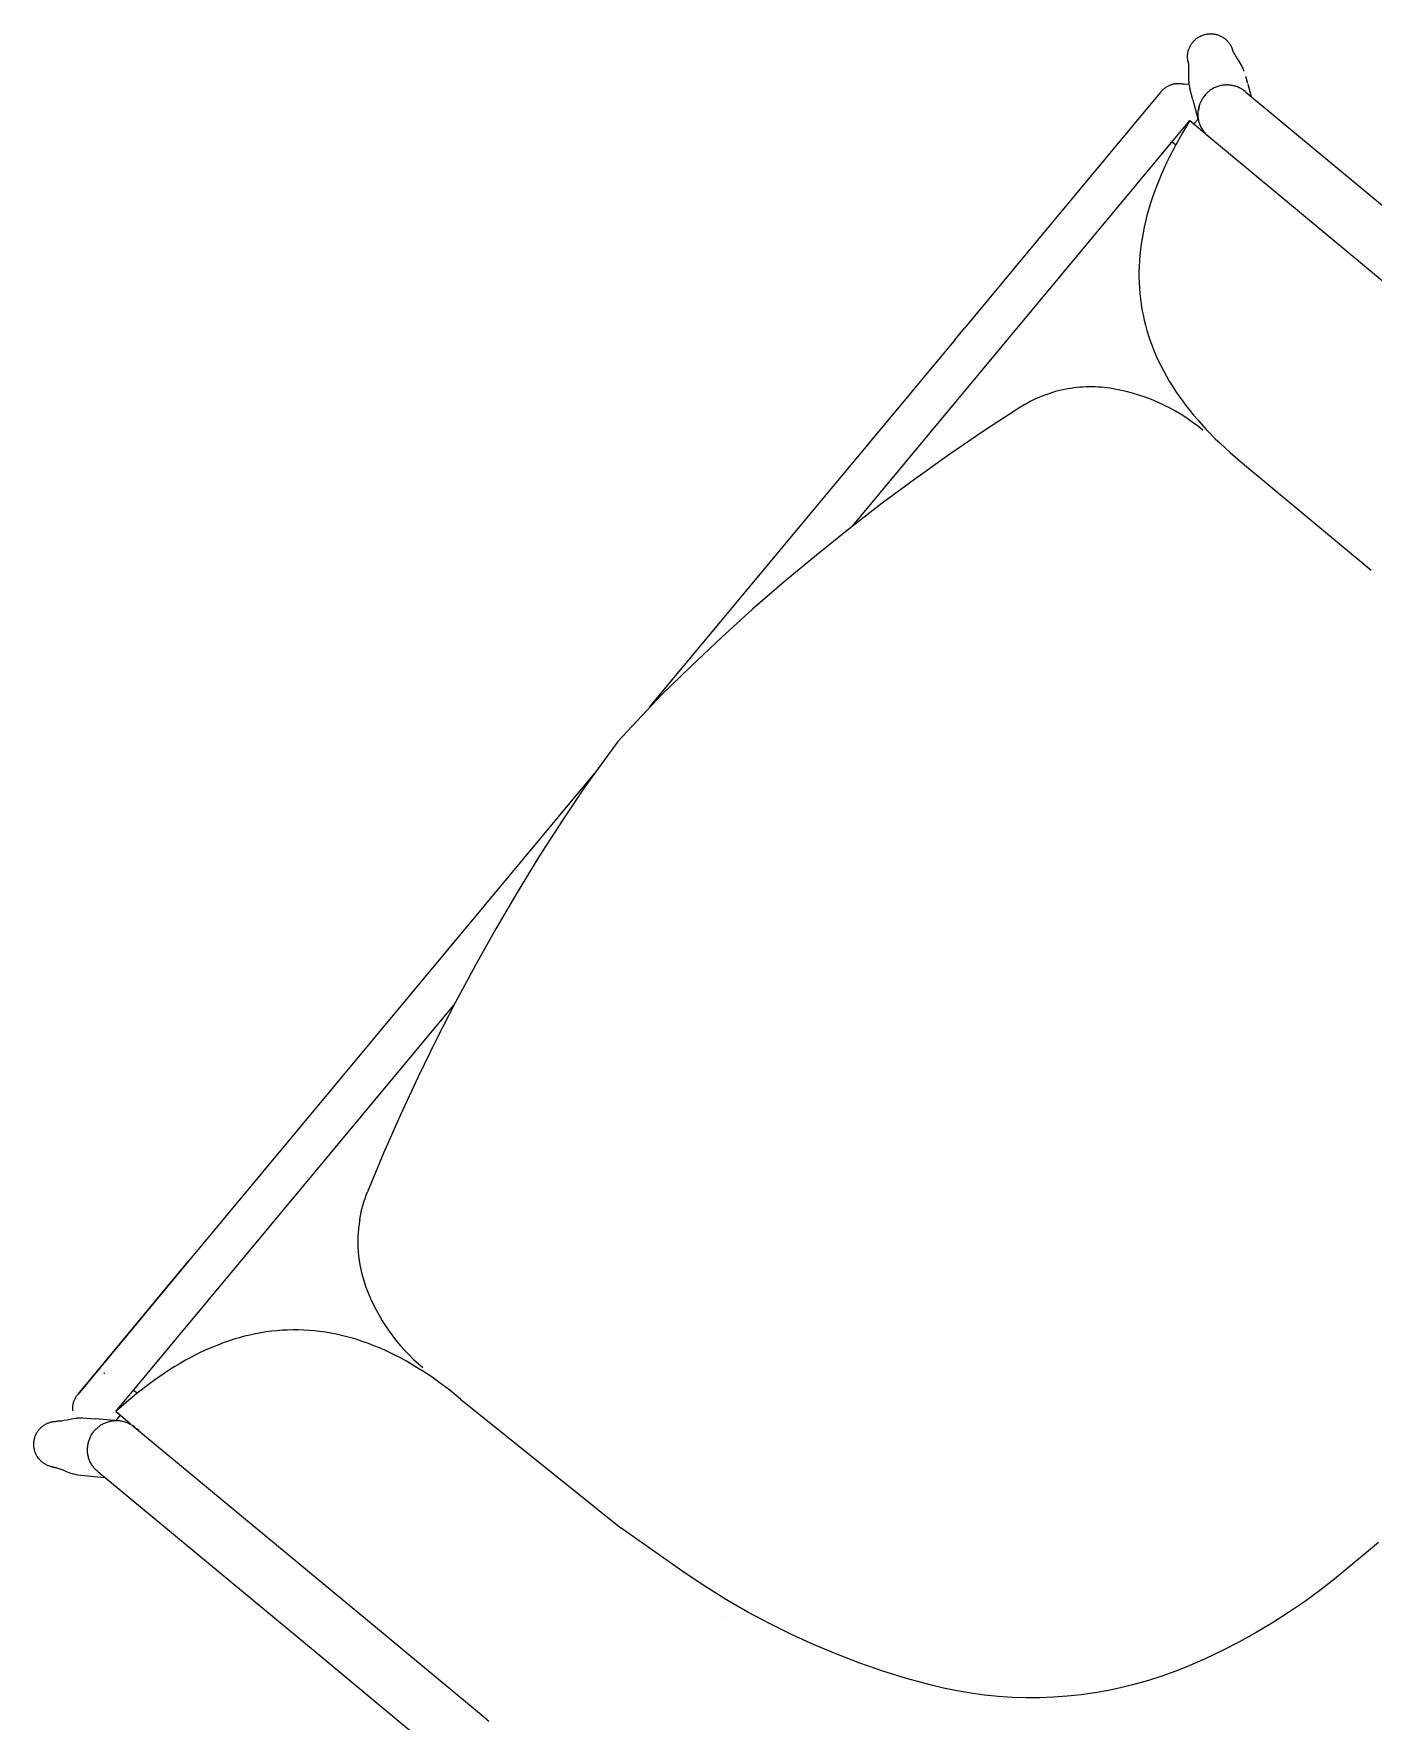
# Model space of a CAD drawing. Header units: millimetres. Extents: x 24870 to 27223, y 1839 to 3696.
# Drawn here: x 27047.3 to 27105.5, y 3082.6 to 3156 of the extents above; entities that cross this region are included whole.
import ezdxf

# ---------------------------------------------------------------- set-up
doc = ezdxf.new("R2010")
doc.units = ezdxf.units.MM
doc.layers.add('2-tef-hareketli', color=251, linetype='Continuous')

# ---------------------------------------------------------------- blocks, each defined once
blk = doc.blocks.new('targe plan')
at = {"color": 0}
for p, q in [((2875.531, 110.963), (2873.104, 110.51)), ((2872.293, 110.332), (2871.488, 110.129)), ((2873.104, 110.51), (2872.293, 110.332)), ((2869.897, 109.648), (2869.114, 109.371)), ((2870.689, 109.901), (2869.897, 109.648)), ((2871.488, 110.129), (2870.689, 109.901)), ((2867.576, 108.744), (2866.822, 108.395)), ((2868.34, 109.069), (2867.576, 108.744)), ((2869.114, 109.371), (2868.34, 109.069)), ((2866.08, 108.022), (2865.551, 107.735)), ((2866.822, 108.395), (2866.08, 108.022)), ((2865.033, 107.43), (2864.525, 107.108)), ((2865.551, 107.735), (2865.033, 107.43)), ((2864.028, 106.768), (2863.544, 106.411)), ((2864.525, 107.108), (2864.028, 106.768)), ((2863.072, 106.038), (2862.613, 105.65)), ((2863.544, 106.411), (2863.072, 106.038)), ((2862.167, 105.245), (2861.736, 104.826)), ((2862.613, 105.65), (2862.167, 105.245)), ((2861.319, 104.392), (2860.917, 103.944)), ((2861.736, 104.826), (2861.319, 104.392)), ((2860.917, 103.944), (2860.531, 103.483)), ((2860.161, 103.009), (2859.807, 102.522)), ((2860.531, 103.483), (2860.161, 103.009)), ((2859.807, 102.522), (2859.47, 102.024)), ((2859.15, 101.514), (2858.848, 100.994)), ((2859.47, 102.024), (2859.15, 101.514)), ((2858.848, 100.994), (2858.564, 100.464)), ((2858.298, 99.924), (2857.858, 98.949)), ((2858.564, 100.464), (2858.298, 99.924)), ((2857.858, 98.949), (2857.449, 97.96)), ((2857.449, 97.96), (2857.072, 96.958)), ((2857.072, 96.958), (2856.727, 95.945)), ((2856.727, 95.945), (2856.415, 94.922)), ((2856.415, 94.922), (2856.135, 93.889)), ((2856.135, 93.889), (2855.888, 92.847)), ((2855.888, 92.847), (2855.675, 91.799)), ((2855.675, 91.799), (2855.496, 90.744)), ((2854.802, 91.07), (2854.802, 91.07)), ((2855.496, 90.744), (2855.35, 89.684)), ((2855.35, 89.684), (2855.238, 88.619)), ((2855.238, 88.619), (2854.963, 85.225)), ((2842.315, 78.646), (2842.315, 86.157)), ((2844.816, 86.069), (2844.814, 78.646)), ((2844.816, 86.069), (2844.819, 86.174)), ((2854.818, 76.263), (2854.963, 85.225)), ((2917.873, 66.059), (2917.883, 85.134)), ((2907.886, 76.279), (2907.879, 83.675)), ((2842.315, 66.143), (2842.315, 78.646)), ((2844.816, 78.546), (2844.814, 78.646)), ((2920.399, 66.181), (2920.389, 78.647)), ((2844.816, 66.043), (2844.816, 78.546)), ((2854.809, 75.657), (2854.779, 75.068)), ((2854.818, 76.263), (2854.809, 75.657)), ((2907.896, 75.673), (2907.886, 76.279)), ((2907.925, 75.084), (2907.896, 75.673)), ((2854.779, 75.068), (2854.757, 74.78)), ((2907.947, 74.796), (2907.925, 75.084)), ((2854.699, 74.215), (2854.662, 73.94)), ((2854.73, 74.496), (2854.699, 74.215)), ((2854.757, 74.78), (2854.73, 74.496)), ((2907.974, 74.511), (2907.947, 74.796)), ((2908.006, 74.231), (2907.974, 74.511)), ((2908.043, 73.955), (2908.006, 74.231)), ((2854.621, 73.668), (2854.574, 73.4)), ((2854.662, 73.94), (2854.621, 73.668)), ((2854.823, 73.855), (2854.818, 74.126)), ((2854.836, 73.584), (2854.823, 73.855)), ((2854.858, 73.313), (2854.836, 73.584)), ((2907.866, 73.563), (2907.841, 73.274)), ((2907.881, 73.852), (2907.866, 73.563)), ((2907.886, 74.142), (2907.881, 73.852)), ((2908.084, 73.684), (2908.043, 73.955)), ((2908.131, 73.416), (2908.084, 73.684)), ((2854.467, 72.877), (2854.406, 72.622)), ((2854.523, 73.136), (2854.467, 72.877)), ((2854.574, 73.4), (2854.523, 73.136)), ((2854.889, 73.044), (2854.858, 73.313)), ((2854.929, 72.775), (2854.889, 73.044)), ((2854.978, 72.508), (2854.929, 72.775)), ((2907.806, 72.986), (2907.76, 72.7)), ((2907.841, 73.274), (2907.806, 72.986)), ((2908.182, 73.152), (2908.131, 73.416)), ((2908.238, 72.893), (2908.182, 73.152)), ((2908.299, 72.638), (2908.238, 72.893)), ((2854.269, 72.124), (2854.193, 71.881)), ((2854.34, 72.371), (2854.269, 72.124)), ((2854.406, 72.622), (2854.34, 72.371)), ((2855.036, 72.243), (2854.978, 72.508)), ((2855.102, 71.98), (2855.036, 72.243)), ((2907.64, 72.133), (2907.565, 71.852)), ((2907.705, 72.415), (2907.64, 72.133)), ((2907.76, 72.7), (2907.705, 72.415)), ((2908.365, 72.387), (2908.299, 72.638)), ((2908.436, 72.139), (2908.365, 72.387)), ((2908.512, 71.897), (2908.436, 72.139)), ((2854.027, 71.407), (2853.937, 71.177)), ((2854.113, 71.642), (2854.027, 71.407)), ((2854.193, 71.881), (2854.113, 71.642)), ((2855.176, 71.719), (2855.102, 71.98)), ((2855.26, 71.461), (2855.176, 71.719)), ((2855.351, 71.205), (2855.26, 71.461)), ((2907.387, 71.301), (2907.283, 71.03)), ((2907.481, 71.575), (2907.387, 71.301)), ((2907.565, 71.852), (2907.481, 71.575)), ((2908.592, 71.658), (2908.512, 71.897)), ((2908.678, 71.423), (2908.592, 71.658)), ((2908.768, 71.193), (2908.678, 71.423)), ((2853.741, 70.728), (2853.636, 70.51)), ((2853.842, 70.95), (2853.741, 70.728)), ((2853.937, 71.177), (2853.842, 70.95)), ((2855.451, 70.953), (2855.351, 71.205)), ((2855.56, 70.704), (2855.451, 70.953)), ((2855.676, 70.459), (2855.56, 70.704)), ((2907.171, 70.763), (2907.048, 70.5)), ((2907.283, 71.03), (2907.171, 70.763)), ((2908.863, 70.966), (2908.768, 71.193)), ((2908.963, 70.744), (2908.863, 70.966)), ((2909.068, 70.526), (2908.963, 70.744)), ((2909.178, 70.312), (2909.068, 70.526)), ((2853.292, 69.88), (2853.168, 69.679)), ((2853.412, 70.086), (2853.292, 69.88)), ((2853.527, 70.296), (2853.412, 70.086)), ((2853.636, 70.51), (2853.527, 70.296)), ((2855.8, 70.218), (2855.676, 70.459)), ((2855.932, 69.981), (2855.8, 70.218)), ((2856.036, 69.81), (2855.932, 69.981)), ((2856.145, 69.642), (2856.036, 69.81)), ((2906.711, 69.876), (2906.642, 69.765)), ((2906.777, 69.988), (2906.711, 69.876)), ((2906.917, 70.242), (2906.777, 69.988)), ((2907.048, 70.5), (2906.917, 70.242)), ((2909.293, 70.102), (2909.178, 70.312)), ((2909.413, 69.896), (2909.293, 70.102)), ((2909.537, 69.695), (2909.413, 69.896)), ((2852.765, 69.099), (2852.621, 68.914)), ((2852.904, 69.288), (2852.765, 69.099)), ((2853.038, 69.481), (2852.904, 69.288)), ((2853.168, 69.679), (2853.038, 69.481)), ((2856.26, 69.479), (2856.145, 69.642)), ((2856.38, 69.319), (2856.26, 69.479)), ((2856.506, 69.164), (2856.38, 69.319)), ((2856.637, 69.013), (2856.506, 69.164)), ((2906.172, 69.13), (2906.084, 69.029)), ((2906.257, 69.232), (2906.172, 69.13)), ((2906.339, 69.335), (2906.257, 69.232)), ((2906.419, 69.441), (2906.339, 69.335)), ((2906.496, 69.548), (2906.419, 69.441)), ((2906.571, 69.656), (2906.496, 69.548)), ((2906.642, 69.765), (2906.571, 69.656)), ((2909.667, 69.497), (2909.537, 69.695)), ((2909.801, 69.304), (2909.667, 69.497)), ((2909.94, 69.115), (2909.801, 69.304)), ((2910.084, 68.93), (2909.94, 69.115)), ((2852.159, 68.383), (2851.995, 68.215)), ((2852.318, 68.556), (2852.159, 68.383)), ((2852.472, 68.733), (2852.318, 68.556)), ((2852.621, 68.914), (2852.472, 68.733)), ((2856.774, 68.867), (2856.637, 69.013)), ((2856.915, 68.726), (2856.774, 68.867)), ((2857.062, 68.59), (2856.915, 68.726)), ((2857.212, 68.459), (2857.062, 68.59)), ((2857.368, 68.333), (2857.212, 68.459)), ((2857.528, 68.213), (2857.368, 68.333)), ((2905.406, 68.385), (2905.3, 68.302)), ((2905.509, 68.47), (2905.406, 68.385)), ((2905.611, 68.558), (2905.509, 68.47)), ((2905.71, 68.648), (2905.611, 68.558)), ((2905.807, 68.74), (2905.71, 68.648)), ((2905.902, 68.834), (2905.807, 68.74)), ((2905.994, 68.931), (2905.902, 68.834)), ((2906.084, 69.029), (2905.994, 68.931)), ((2910.233, 68.749), (2910.084, 68.93)), ((2910.387, 68.572), (2910.233, 68.749)), ((2910.546, 68.399), (2910.387, 68.572)), ((2910.709, 68.231), (2910.546, 68.399)), ((2851.292, 67.582), (2851.104, 67.434)), ((2851.475, 67.734), (2851.292, 67.582)), ((2851.654, 67.89), (2851.475, 67.734)), ((2851.827, 68.05), (2851.654, 67.89)), ((2851.995, 68.215), (2851.827, 68.05)), ((2857.691, 68.098), (2857.528, 68.213)), ((2857.859, 67.99), (2857.691, 68.098)), ((2858.03, 67.887), (2857.859, 67.99)), ((2858.03, 67.887), (2858.166, 67.811)), ((2858.166, 67.811), (2858.304, 67.739)), ((2858.304, 67.739), (2858.443, 67.671)), ((2858.443, 67.671), (2858.584, 67.606)), ((2858.584, 67.606), (2858.727, 67.546)), ((2904.158, 67.62), (2904.037, 67.567)), ((2904.278, 67.675), (2904.158, 67.62)), ((2904.396, 67.734), (2904.278, 67.675)), ((2904.514, 67.795), (2904.396, 67.734)), ((2904.631, 67.859), (2904.514, 67.795)), ((2904.746, 67.926), (2904.631, 67.859)), ((2904.86, 67.996), (2904.746, 67.926)), ((2904.973, 68.068), (2904.86, 67.996)), ((2905.084, 68.144), (2904.973, 68.068)), ((2905.193, 68.221), (2905.084, 68.144)), ((2905.3, 68.302), (2905.193, 68.221)), ((2910.878, 68.066), (2910.709, 68.231)), ((2911.051, 67.906), (2910.878, 68.066)), ((2911.229, 67.75), (2911.051, 67.906)), ((2911.413, 67.598), (2911.229, 67.75)), ((2911.601, 67.45), (2911.413, 67.598)), ((2850.303, 66.884), (2850.091, 66.757)), ((2850.511, 67.015), (2850.303, 66.884)), ((2850.713, 67.151), (2850.511, 67.015)), ((2850.911, 67.29), (2850.713, 67.151)), ((2851.104, 67.434), (2850.911, 67.29)), ((2858.727, 67.546), (2858.872, 67.489)), ((2858.872, 67.489), (2859.018, 67.436)), ((2859.018, 67.436), (2859.165, 67.387)), ((2860.907, 66.85), (2859.165, 67.387)), ((2862.658, 66.348), (2860.907, 66.85)), ((2901.805, 66.85), (2900.053, 66.348)), ((2903.547, 67.387), (2901.805, 66.85)), ((2903.67, 67.428), (2903.547, 67.387)), ((2903.793, 67.471), (2903.67, 67.428)), ((2903.915, 67.518), (2903.793, 67.471)), ((2904.037, 67.567), (2903.915, 67.518)), ((2911.794, 67.306), (2911.601, 67.45)), ((2911.991, 67.167), (2911.794, 67.306)), ((2912.194, 67.031), (2911.991, 67.167)), ((2912.402, 66.9), (2912.194, 67.031)), ((2912.614, 66.773), (2912.402, 66.9)), ((2841.954, 66.035), (2842.3, 66.533)), ((2842.3, 66.143), (2842.301, 66.1)), ((2842.305, 66.143), (2842.3, 66.143)), ((2842.3, 66.143), (2842.321, 66.143)), ((2844.815, 66.143), (2844.816, 66.043)), ((2844.816, 66.377), (2844.816, 66.252)), ((2844.816, 66.143), (2844.816, 66.096)), ((2848.955, 66.182), (2848.713, 66.08)), ((2849.192, 66.289), (2848.955, 66.182)), ((2849.424, 66.4), (2849.192, 66.289)), ((2849.651, 66.515), (2849.424, 66.4)), ((2849.873, 66.634), (2849.651, 66.515)), ((2850.091, 66.757), (2849.873, 66.634)), ((2864.419, 65.881), (2862.658, 66.348)), ((2900.053, 66.348), (2898.293, 65.881)), ((2912.831, 66.649), (2912.614, 66.773)), ((2913.054, 66.53), (2912.831, 66.649)), ((2913.281, 66.416), (2913.054, 66.53)), ((2913.513, 66.305), (2913.281, 66.416)), ((2913.75, 66.198), (2913.513, 66.305)), ((2913.991, 66.096), (2913.75, 66.198)), ((2920.397, 66.499), (2920.719, 66.035)), ((2920.399, 66.134), (2920.398, 66.09)), ((2920.399, 66.177), (2920.399, 66.134)), ((2841.537, 65.365), (2841.558, 65.411)), ((2841.558, 65.411), (2841.582, 65.458)), ((2841.582, 65.458), (2841.607, 65.506)), ((2841.607, 65.506), (2841.634, 65.556)), ((2841.634, 65.556), (2841.954, 66.035)), ((2842.301, 66.1), (2842.303, 66.057)), ((2842.303, 66.057), (2842.307, 66.014)), ((2842.307, 66.014), (2842.312, 65.971)), ((2842.312, 65.971), (2842.319, 65.928)), ((2842.319, 65.928), (2842.327, 65.886)), ((2842.327, 65.886), (2842.336, 65.844)), ((2842.336, 65.844), (2842.348, 65.802)), ((2842.348, 65.802), (2842.36, 65.761)), ((2842.36, 65.761), (2842.374, 65.72)), ((2842.374, 65.72), (2842.389, 65.679)), ((2842.389, 65.679), (2842.406, 65.639)), ((2842.406, 65.639), (2842.424, 65.6)), ((2842.424, 65.6), (2842.444, 65.562)), ((2842.444, 65.562), (2842.464, 65.524)), ((2842.464, 65.524), (2842.486, 65.487)), ((2842.486, 65.487), (2842.51, 65.45)), ((2842.51, 65.45), (2842.534, 65.415)), ((2842.534, 65.415), (2842.56, 65.38)), ((2842.56, 65.38), (2842.587, 65.346)), ((2844.546, 65.368), (2844.573, 65.402)), ((2844.573, 65.402), (2844.598, 65.437)), ((2844.598, 65.437), (2844.622, 65.474)), ((2844.622, 65.474), (2844.644, 65.511)), ((2844.644, 65.511), (2844.665, 65.548)), ((2844.665, 65.548), (2844.685, 65.587)), ((2844.685, 65.587), (2844.704, 65.626)), ((2844.704, 65.626), (2844.721, 65.666)), ((2844.721, 65.666), (2844.737, 65.706)), ((2844.737, 65.706), (2844.752, 65.747)), ((2844.752, 65.747), (2844.765, 65.788)), ((2844.765, 65.788), (2844.776, 65.83)), ((2844.776, 65.83), (2844.786, 65.872)), ((2844.786, 65.872), (2844.795, 65.915)), ((2844.795, 65.915), (2844.802, 65.957)), ((2844.802, 65.957), (2844.808, 66)), ((2844.803, 65.916), (2844.814, 65.188)), ((2844.808, 66), (2844.812, 66.044)), ((2846.604, 65.409), (2846.027, 65.283)), ((2846.884, 65.479), (2846.604, 65.409)), ((2847.16, 65.552), (2846.884, 65.479)), ((2847.431, 65.63), (2847.16, 65.552)), ((2847.698, 65.712), (2847.431, 65.63)), ((2847.959, 65.797), (2847.698, 65.712)), ((2848.215, 65.887), (2847.959, 65.797)), ((2848.467, 65.982), (2848.215, 65.887)), ((2848.713, 66.08), (2848.467, 65.982)), ((2866.189, 65.448), (2864.419, 65.881)), ((2867.966, 65.05), (2866.189, 65.448)), ((2896.523, 65.448), (2894.745, 65.05)), ((2898.293, 65.881), (2896.523, 65.448)), ((2914.238, 65.998), (2913.991, 66.096)), ((2914.489, 65.903), (2914.238, 65.998)), ((2914.746, 65.813), (2914.489, 65.903)), ((2915.007, 65.727), (2914.746, 65.813)), ((2915.273, 65.646), (2915.007, 65.727)), ((2915.544, 65.568), (2915.273, 65.646)), ((2915.82, 65.494), (2915.544, 65.568)), ((2916.101, 65.425), (2915.82, 65.494)), ((2916.677, 65.299), (2916.101, 65.425)), ((2917.874, 66.031), (2917.873, 66.059)), ((2917.883, 65.989), (2917.878, 66.031)), ((2917.889, 65.947), (2917.883, 65.989)), ((2917.896, 65.905), (2917.889, 65.947)), ((2917.889, 65.313), (2917.889, 65.947)), ((2917.905, 65.864), (2917.896, 65.905)), ((2917.915, 65.822), (2917.905, 65.864)), ((2917.927, 65.782), (2917.915, 65.822)), ((2917.94, 65.741), (2917.927, 65.782)), ((2917.954, 65.701), (2917.94, 65.741)), ((2917.97, 65.662), (2917.954, 65.701)), ((2917.987, 65.623), (2917.97, 65.662)), ((2918.005, 65.585), (2917.987, 65.623)), ((2918.024, 65.547), (2918.005, 65.585)), ((2918.045, 65.51), (2918.024, 65.547)), ((2918.067, 65.474), (2918.045, 65.51)), ((2918.091, 65.439), (2918.067, 65.474)), ((2918.115, 65.404), (2918.091, 65.439)), ((2918.141, 65.37), (2918.115, 65.404)), ((2918.167, 65.337), (2918.141, 65.37)), ((2920.157, 65.404), (2920.131, 65.37)), ((2920.182, 65.44), (2920.157, 65.404)), ((2920.206, 65.476), (2920.182, 65.44)), ((2920.228, 65.513), (2920.206, 65.476)), ((2920.25, 65.551), (2920.228, 65.513)), ((2920.27, 65.59), (2920.25, 65.551)), ((2920.288, 65.629), (2920.27, 65.59)), ((2920.305, 65.669), (2920.288, 65.629)), ((2920.321, 65.709), (2920.305, 65.669)), ((2920.336, 65.75), (2920.321, 65.709)), ((2920.349, 65.791), (2920.336, 65.75)), ((2920.36, 65.833), (2920.349, 65.791)), ((2920.37, 65.876), (2920.36, 65.833)), ((2920.379, 65.918), (2920.37, 65.876)), ((2920.386, 65.961), (2920.379, 65.918)), ((2920.392, 66.004), (2920.386, 65.961)), ((2920.396, 66.047), (2920.392, 66.004)), ((2920.398, 66.09), (2920.396, 66.047)), ((2920.738, 66.008), (2920.918, 65.749)), ((2921.039, 65.556), (2921.067, 65.506)), ((2921.067, 65.506), (2921.092, 65.458)), ((2921.092, 65.458), (2921.115, 65.411)), ((2921.115, 65.411), (2921.137, 65.365)), ((2841.269, 64.631), (2841.279, 64.653)), ((2841.279, 64.653), (2841.298, 64.699)), ((2841.298, 64.699), (2841.318, 64.749)), ((2841.318, 64.749), (2841.338, 64.803)), ((2841.338, 64.803), (2841.379, 64.924)), ((2841.379, 64.924), (2841.442, 65.119)), ((2841.442, 65.119), (2841.468, 65.196)), ((2841.468, 65.196), (2841.5, 65.278)), ((2841.5, 65.278), (2841.518, 65.321)), ((2841.518, 65.321), (2841.537, 65.365)), ((2842.587, 65.346), (2842.615, 65.313)), ((2842.615, 65.313), (2842.644, 65.282)), ((2842.644, 65.282), (2842.675, 65.251)), ((2842.675, 65.251), (2842.706, 65.221)), ((2842.706, 65.221), (2842.738, 65.192)), ((2842.738, 65.192), (2842.772, 65.165)), ((2842.778, 65.173), (2842.811, 65.146)), ((2842.811, 65.146), (2842.846, 65.121)), ((2842.846, 65.121), (2842.881, 65.097)), ((2842.881, 65.097), (2842.917, 65.074)), ((2842.917, 65.074), (2842.954, 65.053)), ((2842.954, 65.053), (2842.991, 65.033)), ((2842.991, 65.033), (2843.03, 65.014)), ((2843.03, 65.014), (2843.068, 64.996)), ((2843.068, 64.996), (2843.108, 64.98)), ((2843.108, 64.98), (2843.148, 64.965)), ((2843.148, 64.965), (2843.188, 64.951)), ((2843.188, 64.951), (2843.229, 64.939)), ((2843.229, 64.939), (2843.27, 64.928)), ((2843.27, 64.928), (2843.312, 64.919)), ((2843.312, 64.919), (2843.354, 64.911)), ((2843.354, 64.911), (2843.396, 64.905)), ((2843.396, 64.905), (2843.438, 64.899)), ((2843.438, 64.899), (2843.481, 64.896)), ((2843.481, 64.896), (2843.523, 64.894)), ((2843.523, 64.894), (2843.566, 64.893)), ((2843.566, 64.893), (2843.609, 64.894)), ((2843.609, 64.894), (2843.652, 64.896)), ((2843.652, 64.896), (2843.696, 64.9)), ((2843.696, 64.9), (2843.739, 64.905)), ((2843.739, 64.905), (2843.781, 64.912)), ((2843.781, 64.912), (2843.824, 64.92)), ((2843.824, 64.92), (2843.866, 64.93)), ((2843.866, 64.93), (2843.908, 64.941)), ((2843.908, 64.941), (2843.95, 64.953)), ((2843.95, 64.953), (2843.991, 64.967)), ((2843.991, 64.967), (2844.031, 64.983)), ((2844.477, 65.287), (2844.01, 64.611)), ((2844.031, 64.983), (2844.071, 65)), ((2844.071, 65), (2844.11, 65.018)), ((2844.11, 65.018), (2844.149, 65.037)), ((2844.149, 65.037), (2844.187, 65.058)), ((2844.187, 65.058), (2844.224, 65.08)), ((2844.224, 65.08), (2844.261, 65.104)), ((2844.261, 65.104), (2844.296, 65.129)), ((2844.296, 65.129), (2844.331, 65.155)), ((2844.331, 65.155), (2844.365, 65.182)), ((2844.365, 65.182), (2844.398, 65.21)), ((2844.398, 65.21), (2844.43, 65.239)), ((2844.43, 65.239), (2844.46, 65.27)), ((2844.46, 65.27), (2844.49, 65.301)), ((2844.49, 65.301), (2844.519, 65.334)), ((2844.812, 65.327), (2844.511, 65.327)), ((2844.519, 65.334), (2844.546, 65.368)), ((2844.816, 65.08), (2844.814, 65.188)), ((2845.431, 65.173), (2844.816, 65.08)), ((2844.816, 65.08), (2867.816, 65.084)), ((2846.027, 65.283), (2845.431, 65.173)), ((2846.016, 65.281), (2846.016, 65.08)), ((2869.751, 64.687), (2867.966, 65.05)), ((2871.543, 64.358), (2869.751, 64.687)), ((2892.961, 64.687), (2891.169, 64.358)), ((2894.745, 65.05), (2892.961, 64.687)), ((2894.929, 65.091), (2917.889, 65.095)), ((2917.273, 65.189), (2916.677, 65.299)), ((2916.688, 65.097), (2916.688, 65.296)), ((2917.889, 65.095), (2917.273, 65.189)), ((2917.889, 65.095), (2917.889, 65.327)), ((2918.035, 65.327), (2917.889, 65.327)), ((2918.066, 65.326), (2918.035, 65.327)), ((2918.098, 65.325), (2918.066, 65.326)), ((2918.129, 65.322), (2918.098, 65.325)), ((2918.161, 65.319), (2918.129, 65.322)), ((2918.192, 65.314), (2918.161, 65.319)), ((2918.195, 65.306), (2918.167, 65.337)), ((2918.664, 64.611), (2918.183, 65.307)), ((2918.224, 65.275), (2918.195, 65.306)), ((2918.254, 65.245), (2918.224, 65.275)), ((2918.285, 65.216), (2918.254, 65.245)), ((2918.317, 65.188), (2918.285, 65.216)), ((2918.35, 65.161), (2918.317, 65.188)), ((2918.384, 65.135), (2918.35, 65.161)), ((2918.418, 65.111), (2918.384, 65.135)), ((2918.454, 65.087), (2918.418, 65.111)), ((2918.49, 65.065), (2918.454, 65.087)), ((2918.501, 65.075), (2918.465, 65.098)), ((2918.527, 65.045), (2918.49, 65.065)), ((2918.537, 65.054), (2918.501, 65.075)), ((2918.564, 65.025), (2918.527, 65.045)), ((2918.574, 65.034), (2918.537, 65.054)), ((2918.603, 65.007), (2918.564, 65.025)), ((2918.611, 65.016), (2918.574, 65.034)), ((2918.641, 64.99), (2918.603, 65.007)), ((2918.649, 64.998), (2918.611, 65.016)), ((2918.688, 64.982), (2918.649, 64.998)), ((2918.727, 64.968), (2918.688, 64.982)), ((2918.767, 64.954), (2918.727, 64.968)), ((2918.807, 64.942), (2918.767, 64.954)), ((2918.847, 64.931), (2918.807, 64.942)), ((2918.888, 64.922), (2918.847, 64.931)), ((2918.929, 64.914), (2918.888, 64.922)), ((2918.97, 64.907), (2918.929, 64.914)), ((2919.012, 64.902), (2918.97, 64.907)), ((2919.149, 64.894), (2919.012, 64.902)), ((2919.193, 64.895), (2919.149, 64.894)), ((2919.236, 64.897), (2919.193, 64.895)), ((2919.279, 64.901), (2919.236, 64.897)), ((2919.322, 64.906), (2919.279, 64.901)), ((2919.365, 64.913), (2919.322, 64.906)), ((2919.408, 64.921), (2919.365, 64.913)), ((2919.45, 64.931), (2919.408, 64.921)), ((2919.492, 64.942), (2919.45, 64.931)), ((2919.534, 64.955), (2919.492, 64.942)), ((2919.575, 64.969), (2919.534, 64.955)), ((2919.615, 64.984), (2919.575, 64.969)), ((2919.655, 65.001), (2919.615, 64.984)), ((2919.695, 65.019), (2919.655, 65.001)), ((2919.733, 65.039), (2919.695, 65.019)), ((2919.771, 65.06), (2919.733, 65.039)), ((2919.809, 65.082), (2919.771, 65.06)), ((2919.845, 65.106), (2919.809, 65.082)), ((2919.881, 65.13), (2919.845, 65.106)), ((2919.915, 65.156), (2919.881, 65.13)), ((2919.949, 65.184), (2919.915, 65.156)), ((2919.982, 65.212), (2919.949, 65.184)), ((2920.014, 65.241), (2919.982, 65.212)), ((2920.045, 65.272), (2920.014, 65.241)), ((2920.075, 65.304), (2920.045, 65.272)), ((2920.103, 65.336), (2920.075, 65.304)), ((2920.131, 65.37), (2920.103, 65.336)), ((2921.137, 65.365), (2921.156, 65.321)), ((2921.156, 65.321), (2921.174, 65.278)), ((2921.174, 65.278), (2921.206, 65.196)), ((2921.206, 65.196), (2921.232, 65.119)), ((2921.232, 65.119), (2921.295, 64.924)), ((2921.295, 64.924), (2921.336, 64.803)), ((2921.336, 64.803), (2921.356, 64.749)), ((2921.356, 64.749), (2921.376, 64.699)), ((2921.376, 64.699), (2921.395, 64.653)), ((2921.395, 64.653), (2921.405, 64.631)), ((2841.075, 64.084), (2841.073, 64.049)), ((2841.073, 64.049), (2841.073, 64.015)), ((2841.073, 64.015), (2841.073, 63.98)), ((2841.073, 63.98), (2841.075, 63.945)), ((2841.078, 64.118), (2841.075, 64.084)), ((2841.075, 63.945), (2841.078, 63.911)), ((2841.082, 64.152), (2841.078, 64.118)), ((2841.078, 63.911), (2841.082, 63.877)), ((2841.087, 64.187), (2841.082, 64.152)), ((2841.094, 64.22), (2841.087, 64.187)), ((2841.102, 64.254), (2841.094, 64.22)), ((2841.11, 64.288), (2841.102, 64.254)), ((2841.12, 64.321), (2841.11, 64.288)), ((2841.132, 64.353), (2841.12, 64.321)), ((2841.144, 64.386), (2841.132, 64.353)), ((2841.157, 64.418), (2841.144, 64.386)), ((2841.172, 64.449), (2841.157, 64.418)), ((2841.187, 64.48), (2841.172, 64.449)), ((2841.204, 64.51), (2841.187, 64.48)), ((2841.221, 64.54), (2841.204, 64.51)), ((2841.221, 64.54), (2841.231, 64.556)), ((2841.231, 64.556), (2841.24, 64.574)), ((2841.24, 64.574), (2841.25, 64.592)), ((2841.25, 64.592), (2841.259, 64.611)), ((2841.259, 64.611), (2841.269, 64.631)), ((2843.459, 63.919), (2843.394, 63.861)), ((2843.493, 63.95), (2843.459, 63.919)), ((2843.528, 63.984), (2843.493, 63.95)), ((2843.563, 64.02), (2843.528, 63.984)), ((2843.599, 64.058), (2843.563, 64.02)), ((2843.635, 64.099), (2843.599, 64.058)), ((2843.672, 64.142), (2843.635, 64.099)), ((2843.672, 64.142), (2844.01, 64.611)), ((2873.34, 64.063), (2871.543, 64.358)), ((2875.143, 63.804), (2873.34, 64.063)), ((2889.372, 64.063), (2887.569, 63.804)), ((2891.169, 64.358), (2889.372, 64.063)), ((2918.664, 64.611), (2918.955, 64.199)), ((2919.075, 64.058), (2918.835, 63.726)), ((2918.941, 63.903), (2918.926, 63.872)), ((2918.995, 64.149), (2918.955, 64.199)), ((2919.035, 64.102), (2918.995, 64.149)), ((2919.074, 64.058), (2919.035, 64.102)), ((2919.113, 64.017), (2919.074, 64.058)), ((2919.151, 63.979), (2919.113, 64.017)), ((2919.188, 63.943), (2919.151, 63.979)), ((2919.224, 63.909), (2919.188, 63.943)), ((2919.26, 63.878), (2919.224, 63.909)), ((2921.405, 64.631), (2921.414, 64.611)), ((2921.414, 64.611), (2921.424, 64.592)), ((2921.424, 64.592), (2921.433, 64.574)), ((2921.433, 64.574), (2921.443, 64.556)), ((2921.443, 64.556), (2921.453, 64.54)), ((2921.47, 64.51), (2921.453, 64.54)), ((2921.487, 64.48), (2921.47, 64.51)), ((2921.502, 64.449), (2921.487, 64.48)), ((2921.517, 64.418), (2921.502, 64.449)), ((2921.53, 64.386), (2921.517, 64.418)), ((2921.542, 64.353), (2921.53, 64.386)), ((2921.553, 64.321), (2921.542, 64.353)), ((2921.563, 64.288), (2921.553, 64.321)), ((2921.572, 64.254), (2921.563, 64.288)), ((2921.58, 64.22), (2921.572, 64.254)), ((2921.586, 64.187), (2921.58, 64.22)), ((2921.592, 64.152), (2921.586, 64.187)), ((2921.596, 64.118), (2921.592, 64.152)), ((2921.592, 63.877), (2921.596, 63.911)), ((2921.599, 64.084), (2921.596, 64.118)), ((2921.596, 63.911), (2921.599, 63.945)), ((2921.601, 64.049), (2921.599, 64.084)), ((2921.599, 63.945), (2921.601, 63.98)), ((2921.601, 64.015), (2921.601, 64.049)), ((2921.601, 63.98), (2921.601, 64.015)), ((2841.082, 63.877), (2841.087, 63.843)), ((2841.087, 63.843), (2841.094, 63.809)), ((2841.094, 63.809), (2841.101, 63.775)), ((2841.101, 63.775), (2841.11, 63.741)), ((2841.11, 63.741), (2841.12, 63.708)), ((2841.12, 63.708), (2841.131, 63.676)), ((2841.131, 63.676), (2841.144, 63.643)), ((2841.144, 63.643), (2841.157, 63.611)), ((2841.157, 63.611), (2841.171, 63.58)), ((2841.171, 63.58), (2841.187, 63.549)), ((2841.187, 63.549), (2841.203, 63.519)), ((2841.203, 63.519), (2841.221, 63.489)), ((2841.221, 63.489), (2841.239, 63.46)), ((2841.239, 63.46), (2841.259, 63.431)), ((2841.259, 63.431), (2841.28, 63.403)), ((2841.28, 63.403), (2841.301, 63.376)), ((2841.301, 63.376), (2841.323, 63.35)), ((2841.323, 63.35), (2841.347, 63.325)), ((2841.347, 63.325), (2841.371, 63.3)), ((2841.371, 63.3), (2841.396, 63.276)), ((2841.396, 63.276), (2841.422, 63.253)), ((2841.422, 63.253), (2841.448, 63.231)), ((2841.448, 63.231), (2841.476, 63.21)), ((2841.476, 63.21), (2841.504, 63.189)), ((2841.504, 63.189), (2841.532, 63.17)), ((2841.532, 63.17), (2841.562, 63.152)), ((2842.583, 63.15), (2842.613, 63.168)), ((2842.613, 63.168), (2842.642, 63.187)), ((2842.642, 63.187), (2842.67, 63.207)), ((2842.67, 63.207), (2842.697, 63.228)), ((2842.697, 63.228), (2842.724, 63.25)), ((2842.724, 63.25), (2842.75, 63.273)), ((2842.75, 63.273), (2842.775, 63.296)), ((2842.775, 63.296), (2842.8, 63.321)), ((2842.8, 63.321), (2842.823, 63.346)), ((2842.823, 63.346), (2842.846, 63.372)), ((2842.846, 63.372), (2842.867, 63.399)), ((2842.879, 63.414), (2842.867, 63.399)), ((2842.892, 63.429), (2842.879, 63.414)), ((2842.906, 63.444), (2842.892, 63.429)), ((2842.92, 63.46), (2842.906, 63.444)), ((2842.936, 63.476), (2842.92, 63.46)), ((2842.953, 63.493), (2842.936, 63.476)), ((2842.989, 63.527), (2842.953, 63.493)), ((2843.029, 63.563), (2842.989, 63.527)), ((2843.073, 63.601), (2843.029, 63.563)), ((2843.171, 63.682), (2843.073, 63.601)), ((2843.332, 63.809), (2843.171, 63.682)), ((2843.394, 63.861), (2843.332, 63.809)), ((2843.637, 63.622), (2843.662, 63.598)), ((2843.662, 63.598), (2843.687, 63.575)), ((2843.687, 63.575), (2843.714, 63.553)), ((2843.714, 63.553), (2843.74, 63.532)), ((2843.74, 63.532), (2843.768, 63.511)), ((2843.768, 63.511), (2843.796, 63.492)), ((2843.796, 63.492), (2843.825, 63.473)), ((2843.825, 63.473), (2843.855, 63.456)), ((2843.855, 63.456), (2843.885, 63.44)), ((2843.885, 63.44), (2843.916, 63.424)), ((2843.916, 63.424), (2843.947, 63.41)), ((2843.947, 63.41), (2843.979, 63.397)), ((2843.979, 63.397), (2844.011, 63.385)), ((2844.011, 63.385), (2844.043, 63.374)), ((2844.043, 63.374), (2844.076, 63.364)), ((2844.076, 63.364), (2844.11, 63.355)), ((2844.11, 63.355), (2844.143, 63.347)), ((2844.143, 63.347), (2844.177, 63.341)), ((2844.177, 63.341), (2844.211, 63.336)), ((2844.211, 63.336), (2844.245, 63.332)), ((2844.245, 63.332), (2844.279, 63.329)), ((2844.279, 63.329), (2844.313, 63.327)), ((2844.313, 63.327), (2844.348, 63.326)), ((2851.849, 63.326), (2844.348, 63.326)), ((2844.348, 63.326), (2851.849, 63.326)), ((2845.764, 63.647), (2845.788, 63.622)), ((2879.487, 63.326), (2851.849, 63.326)), ((2876.95, 63.579), (2875.143, 63.804)), ((2878.762, 63.388), (2876.95, 63.579)), ((2881.198, 63.233), (2878.762, 63.388)), ((2883.95, 63.388), (2881.198, 63.233)), ((2904.033, 63.326), (2883.225, 63.326)), ((2885.761, 63.579), (2883.95, 63.388)), ((2887.569, 63.804), (2885.761, 63.579)), ((2904.033, 63.326), (2904.668, 63.326)), ((2910.533, 63.326), (2904.668, 63.326)), ((2918.035, 63.326), (2910.533, 63.326)), ((2918.069, 63.327), (2918.035, 63.326)), ((2918.103, 63.329), (2918.069, 63.327)), ((2918.138, 63.332), (2918.103, 63.329)), ((2918.172, 63.336), (2918.138, 63.332)), ((2918.206, 63.341), (2918.172, 63.336)), ((2918.239, 63.347), (2918.206, 63.341)), ((2918.273, 63.355), (2918.239, 63.347)), ((2918.306, 63.364), (2918.273, 63.355)), ((2918.339, 63.374), (2918.306, 63.364)), ((2918.372, 63.385), (2918.339, 63.374)), ((2918.404, 63.397), (2918.372, 63.385)), ((2918.435, 63.41), (2918.404, 63.397)), ((2918.467, 63.424), (2918.435, 63.41)), ((2918.497, 63.44), (2918.467, 63.424)), ((2918.528, 63.456), (2918.497, 63.44)), ((2918.557, 63.473), (2918.528, 63.456)), ((2918.586, 63.492), (2918.557, 63.473)), ((2918.614, 63.511), (2918.586, 63.492)), ((2918.642, 63.532), (2918.614, 63.511)), ((2918.669, 63.553), (2918.642, 63.532)), ((2918.695, 63.575), (2918.669, 63.553)), ((2918.721, 63.598), (2918.695, 63.575)), ((2918.745, 63.622), (2918.721, 63.598)), ((2918.769, 63.647), (2918.745, 63.622)), ((2918.792, 63.673), (2918.769, 63.647)), ((2918.814, 63.699), (2918.792, 63.673)), ((2918.835, 63.726), (2918.814, 63.699)), ((2918.874, 63.782), (2918.855, 63.754)), ((2918.892, 63.812), (2918.874, 63.782)), ((2918.91, 63.841), (2918.892, 63.812)), ((2918.926, 63.872), (2918.91, 63.841)), ((2919.328, 63.82), (2919.26, 63.878)), ((2919.502, 63.682), (2919.328, 63.82)), ((2919.601, 63.601), (2919.502, 63.682)), ((2919.645, 63.563), (2919.601, 63.601)), ((2919.685, 63.527), (2919.645, 63.563)), ((2919.721, 63.493), (2919.685, 63.527)), ((2919.738, 63.476), (2919.721, 63.493)), ((2919.753, 63.46), (2919.738, 63.476)), ((2919.768, 63.444), (2919.753, 63.46)), ((2919.782, 63.429), (2919.768, 63.444)), ((2919.795, 63.414), (2919.782, 63.429)), ((2919.806, 63.399), (2919.795, 63.414)), ((2919.806, 63.399), (2919.828, 63.372)), ((2919.828, 63.372), (2919.851, 63.346)), ((2919.851, 63.346), (2919.874, 63.321)), ((2919.874, 63.321), (2919.899, 63.296)), ((2919.899, 63.296), (2919.924, 63.273)), ((2919.924, 63.273), (2919.95, 63.25)), ((2919.95, 63.25), (2919.976, 63.228)), ((2919.976, 63.228), (2920.004, 63.207)), ((2920.004, 63.207), (2920.032, 63.187)), ((2920.032, 63.187), (2920.061, 63.168)), ((2920.061, 63.168), (2920.09, 63.15)), ((2921.112, 63.152), (2921.141, 63.17)), ((2921.141, 63.17), (2921.17, 63.189)), ((2921.17, 63.189), (2921.198, 63.21)), ((2921.198, 63.21), (2921.226, 63.231)), ((2921.226, 63.231), (2921.252, 63.253)), ((2921.252, 63.253), (2921.278, 63.276)), ((2921.278, 63.276), (2921.303, 63.3)), ((2921.303, 63.3), (2921.327, 63.325)), ((2921.327, 63.325), (2921.35, 63.35)), ((2921.35, 63.35), (2921.373, 63.376)), ((2921.373, 63.376), (2921.394, 63.403)), ((2921.394, 63.403), (2921.415, 63.431)), ((2921.415, 63.431), (2921.434, 63.46)), ((2921.434, 63.46), (2921.453, 63.489)), ((2921.453, 63.489), (2921.471, 63.519)), ((2921.471, 63.519), (2921.487, 63.549)), ((2921.487, 63.549), (2921.503, 63.58)), ((2921.503, 63.58), (2921.517, 63.611)), ((2921.517, 63.611), (2921.53, 63.643)), ((2921.53, 63.643), (2921.542, 63.676)), ((2921.542, 63.676), (2921.554, 63.708)), ((2921.554, 63.708), (2921.563, 63.741)), ((2921.563, 63.741), (2921.572, 63.775)), ((2921.572, 63.775), (2921.58, 63.809)), ((2921.58, 63.809), (2921.586, 63.843)), ((2921.586, 63.843), (2921.592, 63.877)), ((2841.562, 63.152), (2841.592, 63.135)), ((2841.592, 63.135), (2841.622, 63.119)), ((2841.622, 63.119), (2841.654, 63.104)), ((2841.654, 63.104), (2841.685, 63.09)), ((2841.685, 63.09), (2841.717, 63.077)), ((2841.717, 63.077), (2841.75, 63.065)), ((2841.75, 63.065), (2841.783, 63.055)), ((2841.783, 63.055), (2841.816, 63.045)), ((2841.816, 63.045), (2841.849, 63.037)), ((2841.849, 63.037), (2841.883, 63.03)), ((2841.883, 63.03), (2841.917, 63.024)), ((2841.917, 63.024), (2841.952, 63.019)), ((2841.952, 63.019), (2841.986, 63.015)), ((2841.986, 63.015), (2842.02, 63.013)), ((2842.02, 63.013), (2842.055, 63.012)), ((2842.055, 63.012), (2842.09, 63.012)), ((2842.09, 63.012), (2842.124, 63.013)), ((2842.124, 63.013), (2842.159, 63.015)), ((2842.159, 63.015), (2842.193, 63.019)), ((2842.193, 63.019), (2842.227, 63.023)), ((2842.227, 63.023), (2842.261, 63.029)), ((2842.261, 63.029), (2842.295, 63.036)), ((2842.295, 63.036), (2842.329, 63.044)), ((2842.329, 63.044), (2842.362, 63.054)), ((2842.362, 63.054), (2842.395, 63.064)), ((2842.395, 63.064), (2842.428, 63.076)), ((2842.428, 63.076), (2842.46, 63.088)), ((2842.46, 63.088), (2842.491, 63.102)), ((2842.491, 63.102), (2842.523, 63.117)), ((2842.523, 63.117), (2842.553, 63.133)), ((2842.553, 63.133), (2842.583, 63.15)), ((2920.09, 63.15), (2920.121, 63.133)), ((2920.121, 63.133), (2920.151, 63.117)), ((2920.151, 63.117), (2920.182, 63.102)), ((2920.182, 63.102), (2920.214, 63.088)), ((2920.214, 63.088), (2920.246, 63.076)), ((2920.246, 63.076), (2920.279, 63.064)), ((2920.279, 63.064), (2920.312, 63.054)), ((2920.312, 63.054), (2920.345, 63.044)), ((2920.345, 63.044), (2920.379, 63.036)), ((2920.379, 63.036), (2920.413, 63.029)), ((2920.413, 63.029), (2920.447, 63.023)), ((2920.447, 63.023), (2920.481, 63.019)), ((2920.481, 63.019), (2920.515, 63.015)), ((2920.515, 63.015), (2920.55, 63.013)), ((2920.55, 63.013), (2920.584, 63.012)), ((2920.584, 63.012), (2920.619, 63.012)), ((2920.619, 63.012), (2920.653, 63.013)), ((2920.653, 63.013), (2920.688, 63.015)), ((2920.688, 63.015), (2920.722, 63.019)), ((2920.722, 63.019), (2920.756, 63.024)), ((2920.756, 63.024), (2920.79, 63.03)), ((2920.79, 63.03), (2920.824, 63.037)), ((2920.824, 63.037), (2920.858, 63.045)), ((2920.858, 63.045), (2920.891, 63.055)), ((2920.891, 63.055), (2920.924, 63.065)), ((2920.924, 63.065), (2920.957, 63.077)), ((2920.957, 63.077), (2920.989, 63.09)), ((2920.989, 63.09), (2921.02, 63.104)), ((2921.02, 63.104), (2921.051, 63.119)), ((2921.051, 63.119), (2921.082, 63.135)), ((2921.082, 63.135), (2921.112, 63.152))]:
    blk.add_line(p, q, dxfattribs=at)

msp = doc.modelspace()

# ---------------------------------------------------------------- block references
at = {"layer": '2-tef-hareketli', "xscale": -1, "rotation": 230.2737206156026}
msp.add_blockref('targe plan', (25182.598, 949.705), dxfattribs=at)

doc.saveas('drawing.dxf')
